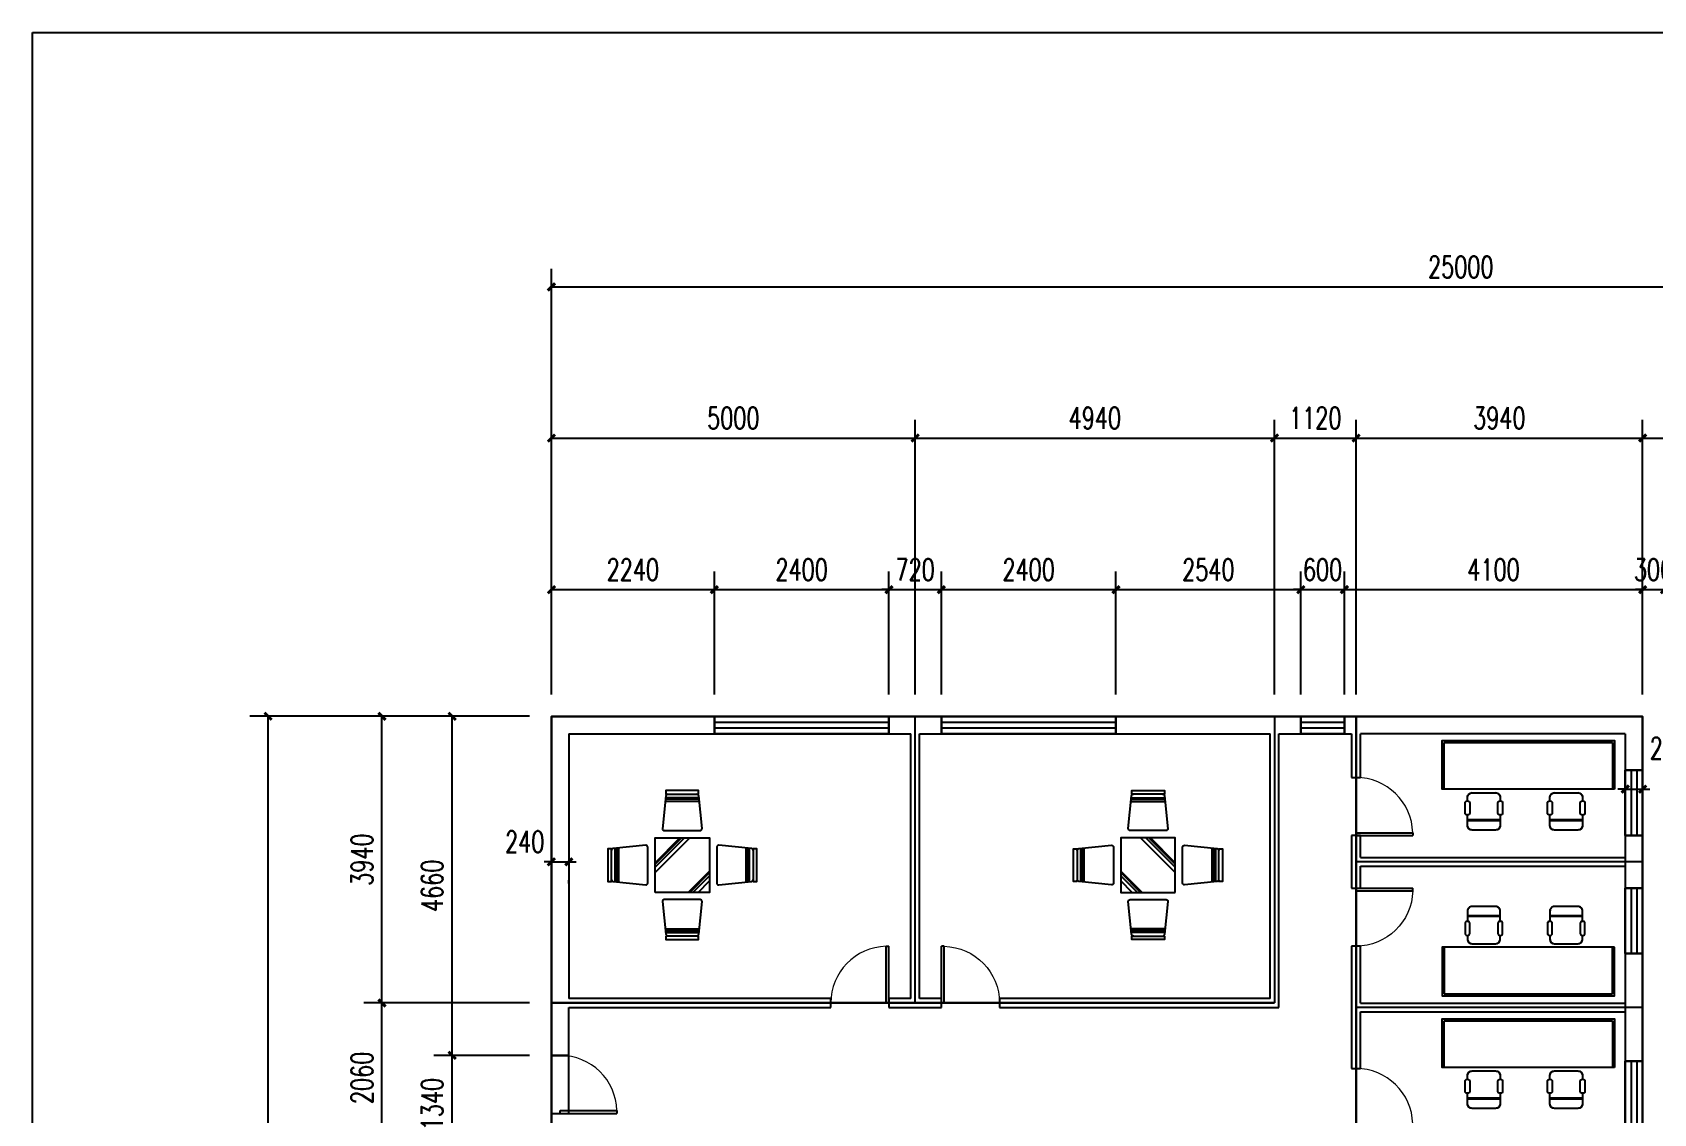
# Model space of a CAD drawing. Extents: x -76502 to 88679, y -12865 to 57615.
# Drawn here: x -37603 to -15319, y 42754 to 57615 of the extents above; entities that cross this region are included whole.
import ezdxf

# ---------------------------------------------------------------- set-up
doc = ezdxf.new("R2010")
doc.units = 0
doc.header["$LTSCALE"] = 1000
doc.header["$MEASUREMENT"] = 0
for name, color, linetype in [('AXIS_TEXT', 7, 'Continuous'), ('edge', 180, 'Continuous'), ('GTV3_FOOTPRINT', 7, 'Continuous'), ('GTV3_OPENING', 7, 'Continuous'), ('GTV3_ZONE', 7, 'Continuous'), ('LVTRY', 6, 'Continuous'), ('PUB_DIM', 3, 'Continuous'), ('WALL', 9, 'Continuous'), ('WINDOW', 4, 'Continuous')]:
    doc.layers.add(name, color=color, linetype=linetype)
doc.styles.add('_TCH_DIM_T3', font='SIMPLEX', dxfattribs={"width": 0.705882, "bigfont": 'GBCBIG'})
doc.dimstyles.new('_TCH_ARCH&&100', dxfattribs={"dimtxt": 297.5, "dimasz": 100, "dimexe": 250, "dimexo": 300, "dimgap": 126.25, "dimtad": 1, "dimdec": 0, "dimtxsty": '_TCH_DIM_T3', "dimblk": 'ARCHTICK', "dimcen": 2.5, "dimclrt": 7, "dimazin": 2, "dimtfac": 1, "dimtdec": 0, "dimtix": 1, "dimtmove": 2, "dimatfit": 3, "dimfxl": 100})

# ---------------------------------------------------------------- blocks, each defined once
blk = doc.blocks.new('_ArchTick')
at = {"color": 0, "linetype": 'ByBlock', "const_width": 0.4}
blk.add_lwpolyline([(-0.5, -0.5), (0.5, 0.5)], dxfattribs=at)
blk = doc.blocks.new('*D210')
at = {"layer": 'Defpoints', "color": 0, "transparency": 16777216}
for p in [(-31833, 48214), (-30469, 48214), (-30469, 43554)]:
    blk.add_point(p, dxfattribs=at)
at = {"layer": 'PUB_DIM', "color": 0, "lineweight": -2, "transparency": 16777216}
for p, q in [((-30769, 48214), (-32083, 48214)), ((-31833, 43554), (-31833, 48214)), ((-30769, 43554), (-32083, 43554))]:
    blk.add_line(p, q, dxfattribs=at)
at = {"layer": 'PUB_DIM', "color": 0, "lineweight": -2, "transparency": 16777216, "xscale": 100, "yscale": 100, "zscale": 100}
for p, rotation in [((-31833, 48214), 90), ((-31833, 43554), 270)]:
    blk.add_blockref('_ArchTick', p, dxfattribs=dict(at, rotation=rotation))
at = {"layer": 'PUB_DIM', "color": 7, "transparency": 16777216, "insert": (-32108, 45884), "char_height": 297.5, "attachment_point": 5, "rotation": 90, "style": '_TCH_DIM_T3'}
blk.add_mtext('\\A1;4660', dxfattribs=at)
blk = doc.blocks.new('*D211')
at = {"layer": 'Defpoints', "color": 0, "transparency": 16777216}
for p in [(-31833, 43554), (-30469, 43554), (-30469, 42214)]:
    blk.add_point(p, dxfattribs=at)
at = {"layer": 'PUB_DIM', "color": 0, "lineweight": -2, "transparency": 16777216}
for p, q in [((-30769, 43554), (-32083, 43554)), ((-31833, 42214), (-31833, 43554)), ((-30769, 42214), (-32083, 42214))]:
    blk.add_line(p, q, dxfattribs=at)
at = {"layer": 'PUB_DIM', "color": 0, "lineweight": -2, "transparency": 16777216, "xscale": 100, "yscale": 100, "zscale": 100}
for p, rotation in [((-31833, 43554), 90), ((-31833, 42214), 270)]:
    blk.add_blockref('_ArchTick', p, dxfattribs=dict(at, rotation=rotation))
at = {"layer": 'PUB_DIM', "color": 7, "transparency": 16777216, "insert": (-32108, 42884), "char_height": 297.5, "attachment_point": 5, "rotation": 90, "style": '_TCH_DIM_T3'}
blk.add_mtext('\\A1;1340', dxfattribs=at)
blk = doc.blocks.new('*D270')
at = {"layer": 'Defpoints', "color": 0, "transparency": 16777216}
for p in [(-15709, 47214), (-15469, 47214), (-15469, 47214)]:
    blk.add_point(p, dxfattribs=at)
at = {"layer": 'PUB_DIM', "color": 0, "lineweight": -2, "transparency": 16777216}
for p, q in [((-15709, 47514), (-15709, 47464)), ((-15469, 47514), (-15469, 47464)), ((-15709, 47214), (-15809, 47214)), ((-15709, 47214), (-15469, 47214)), ((-15469, 47214), (-15369, 47214))]:
    blk.add_line(p, q, dxfattribs=at)
at = {"layer": 'PUB_DIM', "color": 0, "lineweight": -2, "transparency": 16777216, "xscale": 100, "yscale": 100, "zscale": 100}
blk.add_blockref('_ArchTick', (-15709, 47214), dxfattribs=at)
at = {"layer": 'PUB_DIM', "color": 0, "lineweight": -2, "transparency": 16777216, "xscale": 100, "yscale": 100, "zscale": 100, "rotation": 180}
blk.add_blockref('_ArchTick', (-15469, 47214), dxfattribs=at)
at = {"layer": 'PUB_DIM', "color": 7, "transparency": 16777216, "insert": (-15102, 47776), "char_height": 297.5, "attachment_point": 5, "style": '_TCH_DIM_T3'}
blk.add_mtext('\\A1;240', dxfattribs=at)
blk = doc.blocks.new('*D286')
at = {"layer": 'Defpoints', "color": 0, "transparency": 16777216}
for p in [(-34364, 48214), (-30469, 48214), (-30469, 28214)]:
    blk.add_point(p, dxfattribs=at)
at = {"layer": 'PUB_DIM', "color": 0, "lineweight": -2, "transparency": 16777216}
for p, q in [((-30769, 48214), (-34614, 48214)), ((-34364, 28214), (-34364, 48214)), ((-30769, 28214), (-34614, 28214))]:
    blk.add_line(p, q, dxfattribs=at)
at = {"layer": 'PUB_DIM', "color": 0, "lineweight": -2, "transparency": 16777216, "xscale": 100, "yscale": 100, "zscale": 100}
for p, rotation in [((-34364, 48214), 90), ((-34364, 28214), 270)]:
    blk.add_blockref('_ArchTick', p, dxfattribs=dict(at, rotation=rotation))
at = {"layer": 'PUB_DIM', "color": 7, "transparency": 16777216, "insert": (-34639, 38214), "char_height": 297.5, "attachment_point": 5, "rotation": 90, "style": '_TCH_DIM_T3'}
blk.add_mtext('\\A1;20000', dxfattribs=at)
blk = doc.blocks.new('*D291')
at = {"layer": 'Defpoints', "color": 0, "transparency": 16777216}
for p in [(-32798, 48214), (-30469, 48214), (-30469, 44274)]:
    blk.add_point(p, dxfattribs=at)
at = {"layer": 'PUB_DIM', "color": 0, "lineweight": -2, "transparency": 16777216}
for p, q in [((-30769, 48214), (-33048, 48214)), ((-32798, 44274), (-32798, 48214)), ((-30769, 44274), (-33048, 44274))]:
    blk.add_line(p, q, dxfattribs=at)
at = {"layer": 'PUB_DIM', "color": 0, "lineweight": -2, "transparency": 16777216, "xscale": 100, "yscale": 100, "zscale": 100}
for p, rotation in [((-32798, 48214), 90), ((-32798, 44274), 270)]:
    blk.add_blockref('_ArchTick', p, dxfattribs=dict(at, rotation=rotation))
at = {"layer": 'PUB_DIM', "color": 7, "transparency": 16777216, "insert": (-33073, 46244), "char_height": 297.5, "attachment_point": 5, "rotation": 90, "style": '_TCH_DIM_T3'}
blk.add_mtext('\\A1;3940', dxfattribs=at)
blk = doc.blocks.new('*D292')
at = {"layer": 'Defpoints', "color": 0, "transparency": 16777216}
for p in [(-32798, 44274), (-30469, 44274), (-30469, 42214)]:
    blk.add_point(p, dxfattribs=at)
at = {"layer": 'PUB_DIM', "color": 0, "lineweight": -2, "transparency": 16777216}
for p, q in [((-30769, 44274), (-33048, 44274)), ((-32798, 42214), (-32798, 44274)), ((-30769, 42214), (-33048, 42214))]:
    blk.add_line(p, q, dxfattribs=at)
at = {"layer": 'PUB_DIM', "color": 0, "lineweight": -2, "transparency": 16777216, "xscale": 100, "yscale": 100, "zscale": 100}
for p, rotation in [((-32798, 44274), 90), ((-32798, 42214), 270)]:
    blk.add_blockref('_ArchTick', p, dxfattribs=dict(at, rotation=rotation))
at = {"layer": 'PUB_DIM', "color": 7, "transparency": 16777216, "insert": (-33073, 43244), "char_height": 297.5, "attachment_point": 5, "rotation": 90, "style": '_TCH_DIM_T3'}
blk.add_mtext('\\A1;2060', dxfattribs=at)
blk = doc.blocks.new('*D293')
at = {"layer": 'Defpoints', "color": 0, "transparency": 16777216}
for p in [(-30469, 46214), (-30229, 46214), (-30229, 46214)]:
    blk.add_point(p, dxfattribs=at)
at = {"layer": 'PUB_DIM', "color": 0, "lineweight": -2, "transparency": 16777216}
for p, q in [((-30469, 46514), (-30469, 46464)), ((-30469, 46214), (-30569, 46214)), ((-30469, 46214), (-30229, 46214)), ((-30229, 46214), (-30129, 46214)), ((-30229, 45914), (-30229, 45964))]:
    blk.add_line(p, q, dxfattribs=at)
at = {"layer": 'PUB_DIM', "color": 0, "lineweight": -2, "transparency": 16777216, "xscale": 100, "yscale": 100, "zscale": 100}
blk.add_blockref('_ArchTick', (-30469, 46214), dxfattribs=at)
at = {"layer": 'PUB_DIM', "color": 0, "lineweight": -2, "transparency": 16777216, "xscale": 100, "yscale": 100, "zscale": 100, "rotation": 180}
blk.add_blockref('_ArchTick', (-30229, 46214), dxfattribs=at)
at = {"layer": 'PUB_DIM', "color": 7, "transparency": 16777216, "insert": (-30836, 46489), "char_height": 297.5, "attachment_point": 5, "style": '_TCH_DIM_T3'}
blk.add_mtext('\\A1;240', dxfattribs=at)
blk = doc.blocks.new('*D294')
at = {"layer": 'Defpoints', "color": 0, "transparency": 16777216}
for p in [(-5469, 54116), (-30469, 48214), (-5469, 48214)]:
    blk.add_point(p, dxfattribs=at)
at = {"layer": 'PUB_DIM', "color": 0, "lineweight": -2, "transparency": 16777216}
for p, q in [((-30469, 48514), (-30469, 54366)), ((-5469, 48514), (-5469, 54366)), ((-30469, 54116), (-5469, 54116))]:
    blk.add_line(p, q, dxfattribs=at)
at = {"layer": 'PUB_DIM', "color": 0, "lineweight": -2, "transparency": 16777216, "xscale": 100, "yscale": 100, "zscale": 100, "rotation": 180}
blk.add_blockref('_ArchTick', (-30469, 54116), dxfattribs=at)
at = {"layer": 'PUB_DIM', "color": 0, "lineweight": -2, "transparency": 16777216, "xscale": 100, "yscale": 100, "zscale": 100}
blk.add_blockref('_ArchTick', (-5469, 54116), dxfattribs=at)
at = {"layer": 'PUB_DIM', "color": 7, "transparency": 16777216, "insert": (-17969, 54391), "char_height": 297.5, "attachment_point": 5, "style": '_TCH_DIM_T3'}
blk.add_mtext('\\A1;25000', dxfattribs=at)
blk = doc.blocks.new('*D295')
at = {"layer": 'Defpoints', "color": 0, "transparency": 16777216}
for p in [(-5469, 52039), (-15469, 48214), (-5469, 48214)]:
    blk.add_point(p, dxfattribs=at)
at = {"layer": 'PUB_DIM', "color": 0, "lineweight": -2, "transparency": 16777216}
for p, q in [((-15469, 48514), (-15469, 52289)), ((-5469, 48514), (-5469, 52289)), ((-15469, 52039), (-5469, 52039))]:
    blk.add_line(p, q, dxfattribs=at)
at = {"layer": 'PUB_DIM', "color": 0, "lineweight": -2, "transparency": 16777216, "xscale": 100, "yscale": 100, "zscale": 100, "rotation": 180}
blk.add_blockref('_ArchTick', (-15469, 52039), dxfattribs=at)
at = {"layer": 'PUB_DIM', "color": 0, "lineweight": -2, "transparency": 16777216, "xscale": 100, "yscale": 100, "zscale": 100}
blk.add_blockref('_ArchTick', (-5469, 52039), dxfattribs=at)
at = {"layer": 'PUB_DIM', "color": 7, "transparency": 16777216, "insert": (-10469, 52314), "char_height": 297.5, "attachment_point": 5, "style": '_TCH_DIM_T3'}
blk.add_mtext('\\A1;10000', dxfattribs=at)
blk = doc.blocks.new('*D296')
at = {"layer": 'Defpoints', "color": 0, "transparency": 16777216}
for p in [(-25469, 52039), (-30469, 48214), (-25469, 48214)]:
    blk.add_point(p, dxfattribs=at)
at = {"layer": 'PUB_DIM', "color": 0, "lineweight": -2, "transparency": 16777216}
for p, q in [((-30469, 48514), (-30469, 52289)), ((-25469, 48514), (-25469, 52289)), ((-30469, 52039), (-25469, 52039))]:
    blk.add_line(p, q, dxfattribs=at)
at = {"layer": 'PUB_DIM', "color": 0, "lineweight": -2, "transparency": 16777216, "xscale": 100, "yscale": 100, "zscale": 100, "rotation": 180}
blk.add_blockref('_ArchTick', (-30469, 52039), dxfattribs=at)
at = {"layer": 'PUB_DIM', "color": 0, "lineweight": -2, "transparency": 16777216, "xscale": 100, "yscale": 100, "zscale": 100}
blk.add_blockref('_ArchTick', (-25469, 52039), dxfattribs=at)
at = {"layer": 'PUB_DIM', "color": 7, "transparency": 16777216, "insert": (-27969, 52314), "char_height": 297.5, "attachment_point": 5, "style": '_TCH_DIM_T3'}
blk.add_mtext('\\A1;5000', dxfattribs=at)
blk = doc.blocks.new('*D297')
at = {"layer": 'Defpoints', "color": 0, "transparency": 16777216}
for p in [(-20529, 52039), (-25469, 48214), (-20529, 48214)]:
    blk.add_point(p, dxfattribs=at)
at = {"layer": 'PUB_DIM', "color": 0, "lineweight": -2, "transparency": 16777216}
for p, q in [((-25469, 48514), (-25469, 52289)), ((-20529, 48514), (-20529, 52289)), ((-25469, 52039), (-20529, 52039))]:
    blk.add_line(p, q, dxfattribs=at)
at = {"layer": 'PUB_DIM', "color": 0, "lineweight": -2, "transparency": 16777216, "xscale": 100, "yscale": 100, "zscale": 100, "rotation": 180}
blk.add_blockref('_ArchTick', (-25469, 52039), dxfattribs=at)
at = {"layer": 'PUB_DIM', "color": 0, "lineweight": -2, "transparency": 16777216, "xscale": 100, "yscale": 100, "zscale": 100}
blk.add_blockref('_ArchTick', (-20529, 52039), dxfattribs=at)
at = {"layer": 'PUB_DIM', "color": 7, "transparency": 16777216, "insert": (-22999, 52314), "char_height": 297.5, "attachment_point": 5, "style": '_TCH_DIM_T3'}
blk.add_mtext('\\A1;4940', dxfattribs=at)
blk = doc.blocks.new('*D298')
at = {"layer": 'Defpoints', "color": 0, "transparency": 16777216}
for p in [(-19409, 52039), (-20529, 48214), (-19409, 48214)]:
    blk.add_point(p, dxfattribs=at)
at = {"layer": 'PUB_DIM', "color": 0, "lineweight": -2, "transparency": 16777216}
for p, q in [((-20529, 48514), (-20529, 52289)), ((-19409, 48514), (-19409, 52289)), ((-20529, 52039), (-19409, 52039))]:
    blk.add_line(p, q, dxfattribs=at)
at = {"layer": 'PUB_DIM', "color": 0, "lineweight": -2, "transparency": 16777216, "xscale": 100, "yscale": 100, "zscale": 100, "rotation": 180}
blk.add_blockref('_ArchTick', (-20529, 52039), dxfattribs=at)
at = {"layer": 'PUB_DIM', "color": 0, "lineweight": -2, "transparency": 16777216, "xscale": 100, "yscale": 100, "zscale": 100}
blk.add_blockref('_ArchTick', (-19409, 52039), dxfattribs=at)
at = {"layer": 'PUB_DIM', "color": 7, "transparency": 16777216, "insert": (-19969, 52314), "char_height": 297.5, "attachment_point": 5, "style": '_TCH_DIM_T3'}
blk.add_mtext('\\A1;1120', dxfattribs=at)
blk = doc.blocks.new('*D299')
at = {"layer": 'Defpoints', "color": 0, "transparency": 16777216}
for p in [(-15469, 52039), (-19409, 48214), (-15469, 48214)]:
    blk.add_point(p, dxfattribs=at)
at = {"layer": 'PUB_DIM', "color": 0, "lineweight": -2, "transparency": 16777216}
for p, q in [((-19409, 48514), (-19409, 52289)), ((-15469, 48514), (-15469, 52289)), ((-19409, 52039), (-15469, 52039))]:
    blk.add_line(p, q, dxfattribs=at)
at = {"layer": 'PUB_DIM', "color": 0, "lineweight": -2, "transparency": 16777216, "xscale": 100, "yscale": 100, "zscale": 100, "rotation": 180}
blk.add_blockref('_ArchTick', (-19409, 52039), dxfattribs=at)
at = {"layer": 'PUB_DIM', "color": 0, "lineweight": -2, "transparency": 16777216, "xscale": 100, "yscale": 100, "zscale": 100}
blk.add_blockref('_ArchTick', (-15469, 52039), dxfattribs=at)
at = {"layer": 'PUB_DIM', "color": 7, "transparency": 16777216, "insert": (-17439, 52314), "char_height": 297.5, "attachment_point": 5, "style": '_TCH_DIM_T3'}
blk.add_mtext('\\A1;3940', dxfattribs=at)
blk = doc.blocks.new('*D300')
at = {"layer": 'Defpoints', "color": 0, "transparency": 16777216}
for p in [(-28229, 49955), (-30469, 48214), (-28229, 48214)]:
    blk.add_point(p, dxfattribs=at)
at = {"layer": 'PUB_DIM', "color": 0, "lineweight": -2, "transparency": 16777216}
for p, q in [((-30469, 48514), (-30469, 50205)), ((-28229, 48514), (-28229, 50205)), ((-30469, 49955), (-28229, 49955))]:
    blk.add_line(p, q, dxfattribs=at)
at = {"layer": 'PUB_DIM', "color": 0, "lineweight": -2, "transparency": 16777216, "xscale": 100, "yscale": 100, "zscale": 100, "rotation": 180}
blk.add_blockref('_ArchTick', (-30469, 49955), dxfattribs=at)
at = {"layer": 'PUB_DIM', "color": 0, "lineweight": -2, "transparency": 16777216, "xscale": 100, "yscale": 100, "zscale": 100}
blk.add_blockref('_ArchTick', (-28229, 49955), dxfattribs=at)
at = {"layer": 'PUB_DIM', "color": 7, "transparency": 16777216, "insert": (-29349, 50230), "char_height": 297.5, "attachment_point": 5, "style": '_TCH_DIM_T3'}
blk.add_mtext('\\A1;2240', dxfattribs=at)
blk = doc.blocks.new('*D301')
at = {"layer": 'Defpoints', "color": 0, "transparency": 16777216}
for p in [(-25829, 49955), (-28229, 48214), (-25829, 48214)]:
    blk.add_point(p, dxfattribs=at)
at = {"layer": 'PUB_DIM', "color": 0, "lineweight": -2, "transparency": 16777216}
for p, q in [((-28229, 48514), (-28229, 50205)), ((-25829, 48514), (-25829, 50205)), ((-28229, 49955), (-25829, 49955))]:
    blk.add_line(p, q, dxfattribs=at)
at = {"layer": 'PUB_DIM', "color": 0, "lineweight": -2, "transparency": 16777216, "xscale": 100, "yscale": 100, "zscale": 100, "rotation": 180}
blk.add_blockref('_ArchTick', (-28229, 49955), dxfattribs=at)
at = {"layer": 'PUB_DIM', "color": 0, "lineweight": -2, "transparency": 16777216, "xscale": 100, "yscale": 100, "zscale": 100}
blk.add_blockref('_ArchTick', (-25829, 49955), dxfattribs=at)
at = {"layer": 'PUB_DIM', "color": 7, "transparency": 16777216, "insert": (-27029, 50230), "char_height": 297.5, "attachment_point": 5, "style": '_TCH_DIM_T3'}
blk.add_mtext('\\A1;2400', dxfattribs=at)
blk = doc.blocks.new('*D302')
at = {"layer": 'Defpoints', "color": 0, "transparency": 16777216}
for p in [(-25109, 49955), (-25829, 48214), (-25109, 48214)]:
    blk.add_point(p, dxfattribs=at)
at = {"layer": 'PUB_DIM', "color": 0, "lineweight": -2, "transparency": 16777216}
for p, q in [((-25829, 48514), (-25829, 50205)), ((-25109, 48514), (-25109, 50205)), ((-25829, 49955), (-25929, 49955)), ((-25829, 49955), (-25109, 49955)), ((-25109, 49955), (-25009, 49955))]:
    blk.add_line(p, q, dxfattribs=at)
at = {"layer": 'PUB_DIM', "color": 0, "lineweight": -2, "transparency": 16777216, "xscale": 100, "yscale": 100, "zscale": 100}
blk.add_blockref('_ArchTick', (-25829, 49955), dxfattribs=at)
at = {"layer": 'PUB_DIM', "color": 0, "lineweight": -2, "transparency": 16777216, "xscale": 100, "yscale": 100, "zscale": 100, "rotation": 180}
blk.add_blockref('_ArchTick', (-25109, 49955), dxfattribs=at)
at = {"layer": 'PUB_DIM', "color": 7, "transparency": 16777216, "insert": (-25469, 50230), "char_height": 297.5, "attachment_point": 5, "style": '_TCH_DIM_T3'}
blk.add_mtext('\\A1;720', dxfattribs=at)
blk = doc.blocks.new('*D303')
at = {"layer": 'Defpoints', "color": 0, "transparency": 16777216}
for p in [(-22709, 49955), (-25109, 48214), (-22709, 48214)]:
    blk.add_point(p, dxfattribs=at)
at = {"layer": 'PUB_DIM', "color": 0, "lineweight": -2, "transparency": 16777216}
for p, q in [((-25109, 48514), (-25109, 50205)), ((-22709, 48514), (-22709, 50205)), ((-25109, 49955), (-22709, 49955))]:
    blk.add_line(p, q, dxfattribs=at)
at = {"layer": 'PUB_DIM', "color": 0, "lineweight": -2, "transparency": 16777216, "xscale": 100, "yscale": 100, "zscale": 100, "rotation": 180}
blk.add_blockref('_ArchTick', (-25109, 49955), dxfattribs=at)
at = {"layer": 'PUB_DIM', "color": 0, "lineweight": -2, "transparency": 16777216, "xscale": 100, "yscale": 100, "zscale": 100}
blk.add_blockref('_ArchTick', (-22709, 49955), dxfattribs=at)
at = {"layer": 'PUB_DIM', "color": 7, "transparency": 16777216, "insert": (-23909, 50230), "char_height": 297.5, "attachment_point": 5, "style": '_TCH_DIM_T3'}
blk.add_mtext('\\A1;2400', dxfattribs=at)
blk = doc.blocks.new('*D304')
at = {"layer": 'Defpoints', "color": 0, "transparency": 16777216}
for p in [(-20169, 49955), (-22709, 48214), (-20169, 48214)]:
    blk.add_point(p, dxfattribs=at)
at = {"layer": 'PUB_DIM', "color": 0, "lineweight": -2, "transparency": 16777216}
for p, q in [((-22709, 48514), (-22709, 50205)), ((-20169, 48514), (-20169, 50205)), ((-22709, 49955), (-20169, 49955))]:
    blk.add_line(p, q, dxfattribs=at)
at = {"layer": 'PUB_DIM', "color": 0, "lineweight": -2, "transparency": 16777216, "xscale": 100, "yscale": 100, "zscale": 100, "rotation": 180}
blk.add_blockref('_ArchTick', (-22709, 49955), dxfattribs=at)
at = {"layer": 'PUB_DIM', "color": 0, "lineweight": -2, "transparency": 16777216, "xscale": 100, "yscale": 100, "zscale": 100}
blk.add_blockref('_ArchTick', (-20169, 49955), dxfattribs=at)
at = {"layer": 'PUB_DIM', "color": 7, "transparency": 16777216, "insert": (-21439, 50230), "char_height": 297.5, "attachment_point": 5, "style": '_TCH_DIM_T3'}
blk.add_mtext('\\A1;2540', dxfattribs=at)
blk = doc.blocks.new('*D305')
at = {"layer": 'Defpoints', "color": 0, "transparency": 16777216}
for p in [(-19569, 49955), (-20169, 48214), (-19569, 48214)]:
    blk.add_point(p, dxfattribs=at)
at = {"layer": 'PUB_DIM', "color": 0, "lineweight": -2, "transparency": 16777216}
for p, q in [((-20169, 48514), (-20169, 50205)), ((-19569, 48514), (-19569, 50205)), ((-20169, 49955), (-20269, 49955)), ((-20169, 49955), (-19569, 49955)), ((-19569, 49955), (-19469, 49955))]:
    blk.add_line(p, q, dxfattribs=at)
at = {"layer": 'PUB_DIM', "color": 0, "lineweight": -2, "transparency": 16777216, "xscale": 100, "yscale": 100, "zscale": 100}
blk.add_blockref('_ArchTick', (-20169, 49955), dxfattribs=at)
at = {"layer": 'PUB_DIM', "color": 0, "lineweight": -2, "transparency": 16777216, "xscale": 100, "yscale": 100, "zscale": 100, "rotation": 180}
blk.add_blockref('_ArchTick', (-19569, 49955), dxfattribs=at)
at = {"layer": 'PUB_DIM', "color": 7, "transparency": 16777216, "insert": (-19869, 50230), "char_height": 297.5, "attachment_point": 5, "style": '_TCH_DIM_T3'}
blk.add_mtext('\\A1;600', dxfattribs=at)
blk = doc.blocks.new('*D306')
at = {"layer": 'Defpoints', "color": 0, "transparency": 16777216}
for p in [(-15469, 49955), (-19569, 48214), (-15469, 48214)]:
    blk.add_point(p, dxfattribs=at)
at = {"layer": 'PUB_DIM', "color": 0, "lineweight": -2, "transparency": 16777216}
for p, q in [((-19569, 48514), (-19569, 50205)), ((-15469, 48514), (-15469, 50205)), ((-19569, 49955), (-15469, 49955))]:
    blk.add_line(p, q, dxfattribs=at)
at = {"layer": 'PUB_DIM', "color": 0, "lineweight": -2, "transparency": 16777216, "xscale": 100, "yscale": 100, "zscale": 100, "rotation": 180}
blk.add_blockref('_ArchTick', (-19569, 49955), dxfattribs=at)
at = {"layer": 'PUB_DIM', "color": 0, "lineweight": -2, "transparency": 16777216, "xscale": 100, "yscale": 100, "zscale": 100}
blk.add_blockref('_ArchTick', (-15469, 49955), dxfattribs=at)
at = {"layer": 'PUB_DIM', "color": 7, "transparency": 16777216, "insert": (-17519, 50230), "char_height": 297.5, "attachment_point": 5, "style": '_TCH_DIM_T3'}
blk.add_mtext('\\A1;4100', dxfattribs=at)
blk = doc.blocks.new('*D307')
at = {"layer": 'Defpoints', "color": 0, "transparency": 16777216}
for p in [(-15169, 49955), (-15469, 48214), (-15169, 48214)]:
    blk.add_point(p, dxfattribs=at)
at = {"layer": 'PUB_DIM', "color": 0, "lineweight": -2, "transparency": 16777216}
for p, q in [((-15469, 48514), (-15469, 50205)), ((-15169, 48514), (-15169, 50205)), ((-15469, 49955), (-15569, 49955)), ((-15469, 49955), (-15169, 49955)), ((-15169, 49955), (-15069, 49955))]:
    blk.add_line(p, q, dxfattribs=at)
at = {"layer": 'PUB_DIM', "color": 0, "lineweight": -2, "transparency": 16777216, "xscale": 100, "yscale": 100, "zscale": 100}
blk.add_blockref('_ArchTick', (-15469, 49955), dxfattribs=at)
at = {"layer": 'PUB_DIM', "color": 0, "lineweight": -2, "transparency": 16777216, "xscale": 100, "yscale": 100, "zscale": 100, "rotation": 180}
blk.add_blockref('_ArchTick', (-15169, 49955), dxfattribs=at)
at = {"layer": 'PUB_DIM', "color": 7, "transparency": 16777216, "insert": (-15319, 50230), "char_height": 297.5, "attachment_point": 5, "style": '_TCH_DIM_T3'}
blk.add_mtext('\\A1;300', dxfattribs=at)
blk = doc.blocks.new('$DorLib2D$00000001')
for p, q in [((0.45, 0.975), (0.5, 0.975)), ((0.45, 0), (0.45, 0.975)), ((0.5, 0), (0.5, 0.975)), ((0.5, 0), (0.45, 0))]:
    blk.add_line(p, q)
at = {"lineweight": 13}
blk.add_arc((0.475, 0), 0.975, 91.4693, 180, dxfattribs=at)
blk = doc.blocks.new('$TCHSYS$WIN2D')
for p, q in [((-0.5, 0.5), (0.5, 0.5)), ((-0.5, 0.5), (-0.5, -0.5)), ((0.5, 0.5), (0.5, -0.5)), ((0.5, 0.1667), (-0.5, 0.1667)), ((0.5, -0.1667), (-0.5, -0.1667)), ((-0.5, -0.5), (0.5, -0.5))]:
    blk.add_line(p, q)
blk = doc.blocks.new('$plan$00002544')
for p, q in [((1157, -26), (-1157, -26)), ((-1157, -26), (-1157, -668)), ((1157, -668), (1157, -26)), ((-777, -855), (-777, -996)), ((-739, -829), (-751, -829)), ((-745, -779), (-745, -829)), ((-713, -996), (-713, -855)), ((-360, -715), (-681, -715)), ((-327, -855), (-327, -996)), ((-289, -829), (-301, -829)), ((-296, -829), (-296, -779)), ((-263, -996), (-263, -855)), ((355, -855), (355, -996)), ((393, -829), (381, -829)), ((387, -779), (387, -829)), ((419, -996), (419, -855)), ((772, -715), (451, -715)), ((805, -855), (805, -996)), ((843, -829), (831, -829)), ((836, -829), (836, -779)), ((869, -996), (869, -855)), ((-751, -1022), (-739, -1022)), ((-745, -1022), (-745, -1165)), ((-745, -1088), (-296, -1088)), ((-745, -1101), (-296, -1101)), ((-301, -1022), (-289, -1022)), ((-296, -1165), (-296, -1022)), ((381, -1022), (393, -1022)), ((387, -1022), (387, -1165)), ((387, -1088), (836, -1088)), ((387, -1101), (836, -1101)), ((831, -1022), (843, -1022)), ((836, -1165), (836, -1022)), ((-681, -1229), (-360, -1229)), ((451, -1229), (772, -1229))]:
    blk.add_line(p, q)
blk.add_lwpolyline([(-1183, -668), (1183, -668), (1183, 0), (-1183, 0)], close=True)
for points in [[(-296, -1165), (-295, -1022), (-289, -1022, 0.414214), (-263, -996), (-263, -855, 0.414214), (-289, -829), (-295, -829), (-296, -829), (-296, -779, 0.414214), (-360, -715), (-681, -715, 0.414214), (-745, -779), (-745, -829), (-751, -829, 0.414214), (-777, -855), (-777, -996, 0.414214), (-751, -1022), (-745, -1022), (-745, -1165, 0.414214), (-681, -1229), (-360, -1229, 0.414214), (-296, -1165)], [(836, -1165), (837, -1022), (843, -1022, 0.414214), (869, -996), (869, -855, 0.414214), (843, -829), (837, -829), (836, -829), (836, -779, 0.414214), (772, -715), (451, -715, 0.414214), (387, -779), (387, -829), (381, -829, 0.414214), (355, -855), (355, -996, 0.414214), (381, -1022), (387, -1022), (387, -1165, 0.414214), (451, -1229), (772, -1229, 0.414214), (836, -1165)]]:
    blk.add_lwpolyline(points, format="xyb", close=True)
for centre, radius, start, end in [((-751, -855), 25.7, 90, 180), ((-681, -779), 64.3, 90, 180), ((-739, -855), 25.7, 0, 90), ((-360, -779), 64.3, 0, 90), ((-301, -855), 25.7, 90, 180), ((-289, -855), 25.7, 0, 90), ((381, -855), 25.7, 90, 180), ((451, -779), 64.3, 90, 180), ((393, -855), 25.7, 0, 90), ((772, -779), 64.3, 0, 90), ((831, -855), 25.7, 90, 180), ((843, -855), 25.7, 0, 90), ((-751, -996), 25.7, 180, 270), ((-739, -996), 25.7, 270, 0), ((-301, -996), 25.7, 180, 270), ((-289, -996), 25.7, 270, 0), ((381, -996), 25.7, 180, 270), ((393, -996), 25.7, 270, 0), ((831, -996), 25.7, 180, 270), ((843, -996), 25.7, 270, 0), ((-681, -1165), 64.3, 180, 270), ((-360, -1165), 64.3, 270, 0), ((451, -1165), 64.3, 180, 270), ((772, -1165), 64.3, 270, 0)]:
    blk.add_arc(centre, radius, start, end)
blk = doc.blocks.new('$plan$00002676')
for p, q in [((232, 906, 0), (-232, 906, 0)), ((230, 926, 0), (-230, 926, 0)), ((-225, 975, 0), (225, 975, 0)), ((235, 876, 0), (-235, 876, 0)), ((-975, -225, 0), (-975, 225, 0)), ((-926, 230, 0), (-926, -230, 0)), ((-906, 232, 0), (-906, -232, 0)), ((-876, 235, 0), (-876, -235, 0)), ((-375, 11, 0), (-11, 375, 0)), ((-375, -31, 0), (31, 375, 0)), ((-375, -102, 0), (102, 375, 0)), ((-375, 33, 0), (-33, 375, 0)), ((876, -235, 0), (876, 235, 0)), ((906, -232, 0), (906, 232, 0)), ((926, -230, 0), (926, 230, 0)), ((975, 225, 0), (975, -225, 0)), ((83, -375, 0), (375, -83, 0)), ((104, -375, 0), (375, -104, 0)), ((147, -375, 0), (375, -147, 0)), ((217, -375, 0), (375, -217, 0)), ((-235, -876, 0), (235, -876, 0)), ((-232, -906, 0), (232, -906, 0)), ((-230, -926, 0), (230, -926, 0)), ((225, -975, 0), (-225, -975, 0))]:
    blk.add_line(p, q)
at = {"elevation": 0}
for points in [[(225, 975), (225, 1025), (-225, 1025), (-225, 975), (-202, 975, 0.385314), (-227, 952), (-272, 500, 0.414214), (-247, 475), (247, 475, 0.443716), (272, 502), (227, 952, 0.385314), (202, 975), (225, 975)], [(-975, 225), (-1025, 225), (-1025, -225), (-975, -225), (-975, -202, 0.385314), (-952, -227), (-500, -272, 0.414214), (-475, -247), (-475, 247, 0.443716), (-502, 272), (-952, 227, 0.385314), (-975, 202), (-975, 225)], [(975, -225), (1025, -225), (1025, 225), (975, 225), (975, 202, 0.385314), (952, 227), (500, 272, 0.414214), (475, 247), (475, -247, 0.443716), (502, -272), (952, -227, 0.385314), (975, -202), (975, -225)], [(-225, -975), (-225, -1025), (225, -1025), (225, -975), (202, -975, 0.385314), (227, -952), (272, -500, 0.414214), (247, -475), (-247, -475, 0.443716), (-272, -502), (-227, -952, 0.385314), (-202, -975), (-225, -975)]]:
    blk.add_lwpolyline(points, format="xyb", close=True, dxfattribs=at)
blk.add_lwpolyline([(-375, -375), (-375, 375), (375, 375), (375, -375)], close=True, dxfattribs=at)

msp = doc.modelspace()

# ---------------------------------------------------------------- linework, layer by layer
at = {"layer": 'AXIS_TEXT'}
for p, q in [((-15709, 46273.6), (-15709, 46153.6)), ((-15709, 44268.2), (-15709, 44148.2))]:
    msp.add_line(p, q, dxfattribs=at)
at = {"layer": 'edge'}
msp.add_lwpolyline([(-37602.9, 57614.5), (2574.6, 57614.5), (2574.6, 18101.7), (-37602.9, 18101.7)], close=True, dxfattribs=at)
at = {"layer": 'GTV3_FOOTPRINT'}
msp.add_lwpolyline([(-25469, 42213.6), (-30469, 42213.6), (-30469, 48213.6), (-15469, 48213.6), (-15469, 34213.6), (-5469, 34213.6), (-5469, 28213.6), (-25469, 28213.6)], close=True, dxfattribs=at)
at = {"layer": 'GTV3_OPENING'}
for points in [[(-28229, 47973.6), (-25829, 47973.6), (-25829, 48213.6), (-28229, 48213.6)], [(-25109, 47973.6), (-22709, 47973.6), (-22709, 48213.6), (-25109, 48213.6)], [(-20169, 47973.6), (-19569, 47973.6), (-19569, 48213.6), (-20169, 48213.6)], [(-15709, 46573.6), (-15469, 46573.6), (-15469, 47473.6), (-15709, 47473.6)], [(-15709, 44953.6), (-15469, 44953.6), (-15469, 45853.6), (-15709, 45853.6)], [(-30469, 42753.6), (-30229, 42753.6), (-30229, 43553.6), (-30469, 43553.6)], [(-15709, 42573.6), (-15469, 42573.6), (-15469, 43473.6), (-15709, 43473.6)]]:
    msp.add_lwpolyline(points, close=True, dxfattribs=at)
at = {"layer": 'GTV3_ZONE'}
for p, q in [((-25469, 48213.6), (-30469, 48213.6)), ((-25469, 44273.6), (-25469, 48213.6)), ((-20529, 48213.6), (-25469, 48213.6)), ((-19409, 48213.6), (-20529, 48213.6)), ((-20529, 48213.6), (-20529, 44273.6)), ((-19409, 34093.6), (-19409, 48213.6)), ((-15469, 48213.6), (-19409, 48213.6)), ((-19409, 48213.6), (-19409, 46213.6)), ((-15469, 46213.6), (-19409, 46213.6)), ((-19409, 46213.6), (-19409, 44213.2)), ((-20529, 44273.6), (-30469, 44273.6)), ((-30469, 44273.6), (-30469, 42213.6)), ((-30469, 44273.6), (-25469, 44273.6)), ((-25469, 44273.6), (-20529, 44273.6)), ((-15469, 44213.2), (-19409, 44213.2)), ((-19409, 44213.2), (-19409, 42213.6))]:
    msp.add_line(p, q, dxfattribs=at)
at = {"layer": 'WALL'}
for p, q in [((-30469, 48213.6), (-30469, 44213.6)), ((-28229, 48213.6), (-30469, 48213.6)), ((-28229, 47973.6), (-28229, 48213.6)), ((-25469, 48213.6), (-25829, 48213.6)), ((-25829, 48213.6), (-25829, 47973.6)), ((-25109, 48213.6), (-25469, 48213.6)), ((-25109, 47973.6), (-25109, 48213.6)), ((-20469, 48213.6), (-22709, 48213.6)), ((-22709, 48213.6), (-22709, 47973.6)), ((-20169, 48213.6), (-20469, 48213.6)), ((-20169, 47973.6), (-20169, 48213.6)), ((-19469, 48213.6), (-19569, 48213.6)), ((-19569, 48213.6), (-19569, 47973.6)), ((-15469, 48213.6), (-19469, 48213.6)), ((-15469, 47473.6), (-15469, 48213.6)), ((-30229, 47973.6), (-30229, 44333.6)), ((-30229, 47973.6), (-28229, 47973.6)), ((-25829, 47973.6), (-25529, 47973.6)), ((-25529, 44333.6), (-25529, 47973.6)), ((-25409, 47973.6), (-25109, 47973.6)), ((-25409, 44333.6), (-25409, 47973.6)), ((-22709, 47973.6), (-20589, 47973.6)), ((-20589, 44333.6), (-20589, 47973.6)), ((-20469, 44213.6), (-20469, 47973.6)), ((-20469, 47973.6), (-20169, 47973.6)), ((-19569, 47973.6), (-19469, 47973.6)), ((-19469, 47973.6), (-19469, 47373.6)), ((-15709, 47973.6), (-19349, 47973.6)), ((-19349, 47373.6), (-19349, 47973.6)), ((-15709, 47973.6), (-15709, 47473.6)), ((-15709, 47473.6), (-15469, 47473.6)), ((-19469, 47373.6), (-19349, 47373.6)), ((-19349, 46573.6), (-19469, 46573.6)), ((-19469, 46573.6), (-19469, 46213.6)), ((-19349, 46273.6), (-19349, 46573.6)), ((-15469, 46573.6), (-15709, 46573.6)), ((-15709, 46573.6), (-15709, 46273.6)), ((-15469, 46213.6), (-15469, 46573.6)), ((-19469, 46213.6), (-19469, 45853.6)), ((-19349, 46273.6), (-15709, 46273.6)), ((-19349, 45853.6), (-19349, 46153.6)), ((-19349, 46153.6), (-15709, 46153.6)), ((-15709, 46153.6), (-15709, 45853.6)), ((-15469, 45853.6), (-15469, 46213.6)), ((-19469, 45853.6), (-19349, 45853.6)), ((-15709, 45853.6), (-15469, 45853.6)), ((-19349, 45053.6), (-19469, 45053.6)), ((-19469, 45053.6), (-19469, 44208.2)), ((-19349, 44273.2), (-19349, 45053.6)), ((-15469, 44953.6), (-15709, 44953.6)), ((-15709, 44953.6), (-15709, 44273.2)), ((-15469, 44208.2), (-15469, 44953.6)), ((-30469, 44213.6), (-30469, 43553.6)), ((-26629, 44333.6), (-30229, 44333.6)), ((-30229, 43553.6), (-30229, 44213.6)), ((-30229, 44213.6), (-26629, 44213.6)), ((-26629, 44213.6), (-26629, 44333.6)), ((-25529, 44333.6), (-25829, 44333.6)), ((-25829, 44333.6), (-25829, 44213.6)), ((-25829, 44213.6), (-25469, 44213.6)), ((-25469, 44213.6), (-25109, 44213.6)), ((-25109, 44333.6), (-25409, 44333.6)), ((-25109, 44213.6), (-25109, 44333.6)), ((-20589, 44333.6), (-24309, 44333.6)), ((-24309, 44333.6), (-24309, 44213.6)), ((-24309, 44213.6), (-20469, 44213.6)), ((-19469, 44208.2), (-19469, 43373.6)), ((-19349, 44273.2), (-15709, 44273.2)), ((-19349, 43373.6), (-19349, 44153.2)), ((-19349, 44153.2), (-15709, 44153.2)), ((-15709, 44153.2), (-15709, 43473.6)), ((-15469, 43473.6), (-15469, 44208.2)), ((-30469, 43553.6), (-30229, 43553.6)), ((-15709, 43473.6), (-15469, 43473.6)), ((-19469, 43373.6), (-19349, 43373.6))]:
    msp.add_line(p, q, dxfattribs=at)

# ---------------------------------------------------------------- block references
at = {"layer": 'LVTRY', "yscale": -1, "rotation": 180}
for name, p in [('$plan$00002544', (-17039.9, 47879.5)), ('$plan$00002676', (-22268, 46169.4)), ('$plan$00002544', (-17039.9, 44054.2))]:
    msp.add_blockref(name, p, dxfattribs=at)
at = {"layer": 'LVTRY'}
msp.add_blockref('$plan$00002676', (-28670, 46169.4), dxfattribs=at)
at = {"layer": 'LVTRY', "rotation": 180}
msp.add_blockref('$plan$00002544', (-17039.9, 44372.9), dxfattribs=at)
at = {"layer": 'WINDOW'}
for name, p, xscale, yscale, zscale, rotation in [('$TCHSYS$WIN2D', (-27029, 48093.6), 2400, 240, 2400, 180), ('$TCHSYS$WIN2D', (-23909, 48093.6), 2400, 240, 2400, 180), ('$TCHSYS$WIN2D', (-19869, 48093.6), 600, -240, 600, 180), ('$TCHSYS$WIN2D', (-15589, 47023.6), 900, 240, 900, 89.99999999999994), ('$DorLib2D$00000001', (-19409, 46973.6), 800, 800, 800, 270.0000000000001), ('$DorLib2D$00000001', (-19409, 45453.6), -800, 800, -800, 270), ('$TCHSYS$WIN2D', (-15589, 45403.6), 900, 240, 900, 90.0000000000001), ('$DorLib2D$00000001', (-24709, 44273.6), -800, 800, -800, 359.9999999999999), ('$DorLib2D$00000001', (-30349, 43153.6), 800, 800, 800, 270), ('$TCHSYS$WIN2D', (-15589, 43023.6), 900, 240, 900, 90), ('$DorLib2D$00000001', (-19409, 42973.6), 800, 800, 800, 270)]:
    msp.add_blockref(name, p, dxfattribs=dict(at, xscale=xscale, yscale=yscale, zscale=zscale, rotation=rotation))
at = {"layer": 'WINDOW', "xscale": 800, "yscale": 800, "zscale": 800}
msp.add_blockref('$DorLib2D$00000001', (-26229, 44273.6), dxfattribs=at)

# ---------------------------------------------------------------- dimensions: what is measured, and where the dimension line sits
at = {"layer": 'PUB_DIM'}
for p1, p2, distance, picture, middle in [((-30469, 48213.6), (-5469, 48213.6), 5902.4, '*D294', (-17969, 54390.9)), ((-30469, 48213.6), (-25469, 48213.6), 3825.8, '*D296', (-27969, 52314.4)), ((-25469, 48213.6), (-20529, 48213.6), 3825.8, '*D297', (-22999, 52314.4)), ((-20529, 48213.6), (-19409, 48213.6), 3825.8, '*D298', (-19969, 52314.4)), ((-19409, 48213.6), (-15469, 48213.6), 3825.8, '*D299', (-17439, 52314.4)), ((-15469, 48213.6), (-5469, 48213.6), 3825.8, '*D295', (-10469, 52314.4)), ((-30469, 48213.6), (-28229, 48213.6), 1741.6, '*D300', (-29349, 50230.1)), ((-28229, 48213.6), (-25829, 48213.6), 1741.6, '*D301', (-27029, 50230.1)), ((-25829, 48213.6), (-25109, 48213.6), 1741.6, '*D302', (-25469, 50230.1)), ((-25109, 48213.6), (-22709, 48213.6), 1741.6, '*D303', (-23909, 50230.1)), ((-22709, 48213.6), (-20169, 48213.6), 1741.6, '*D304', (-21439, 50230.1)), ((-20169, 48213.6), (-19569, 48213.6), 1741.6, '*D305', (-19869, 50230.1)), ((-19569, 48213.6), (-15469, 48213.6), 1741.6, '*D306', (-17519, 50230.1)), ((-15469, 48213.6), (-15169, 48213.6), 1741.6, '*D307', (-15319, 50230.1)), ((-30469, 28213.6), (-30469, 48213.6), 3895.1, '*D286', (-34639.1, 38213.6)), ((-30469, 44273.6), (-30469, 48213.6), 2328.9, '*D291', (-33072.9, 46243.6)), ((-30469, 43553.6), (-30469, 48213.6), 1364.4, '*D210', (-32108.4, 45883.6)), ((-30469, 42213.6), (-30469, 44273.6), 2328.9, '*D292', (-33072.9, 43243.6)), ((-30469, 42213.6), (-30469, 43553.6), 1364.4, '*D211', (-32108.4, 42883.6))]:
    dim = msp.add_aligned_dim(p1=p1, p2=p2, distance=distance, dimstyle='_TCH_ARCH&&100', dxfattribs=at)
    dim.commit()
    dim.dimension.update_dxf_attribs({"geometry": picture, "text_midpoint": middle})
for base, p1, p2, picture, middle in [((-15469, 47213.6), (-15709, 47213.6), (-15469, 47213.6), '*D270', (-15102.4, 47776.5)), ((-30229, 46213.6), (-30469, 46213.6), (-30229, 46213.6), '*D293', (-30835.7, 46488.6))]:
    dim = msp.add_linear_dim(base=base, p1=p1, p2=p2, angle=0, dimstyle='_TCH_ARCH&&100', dxfattribs=at)
    dim.commit()
    dim.dimension.update_dxf_attribs({"geometry": picture, "text_midpoint": middle, "dimtype": 129})

doc.saveas('drawing.dxf')
